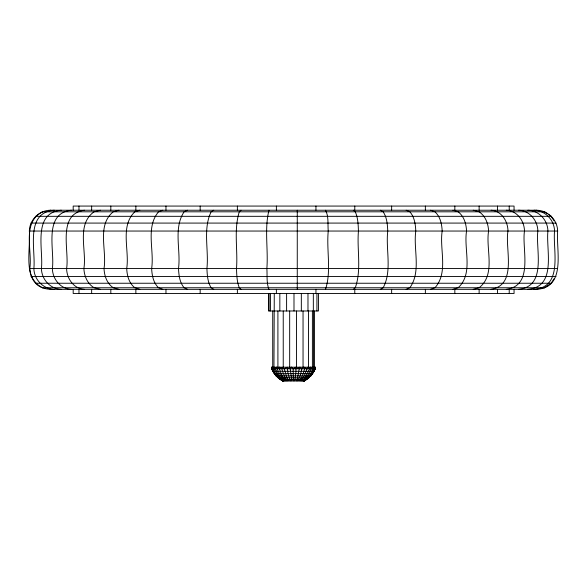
<?xml version="1.0" encoding="UTF-8"?>
<svg xmlns="http://www.w3.org/2000/svg" width="587" height="587" viewBox="0 0 587 587"><rect width="100%" height="100%" fill="white"/><g stroke="black" fill="none" stroke-linecap="round" stroke-linejoin="round"><path stroke-width="0.88" d="M302.327 380.934L307.625 375.841L311.161 368.775L312.834 367.198L312.827 368.775L314.456 367.198L314.83 368.775L312.255 373.662L308.63 377.793L304.169 380.934M282.611 380.934C277.585 378.021 272.324 373.215 271.737 367.198L315.263 367.198L315.329 368.775L310.963 375.841L304.389 380.934L282.589 380.934L276.037 375.841L272.845 371.3L271.671 368.775L271.759 367.198L272.17 368.775M271.715 368.775L271.759 367.198C272.984 373.134 277.592 378.013 282.765 380.934M293.331 380.934L293.162 368.775L295.767 367.198L295.995 371.3L294.821 380.934M312.834 367.198C312.152 372.928 307.874 377.874 303.127 380.934M297.264 289.34L297.264 210.227M314.97 368.775L315.241 367.198L315.285 368.775L312.651 373.662L306.766 379.503L280.204 379.503M300.265 380.934L304.323 375.841L307.03 368.775L303.919 367.198L301.894 368.775L300.214 375.841L297.697 380.934M285.399 380.934L282.002 377.793L278.165 371.3L277.299 368.775L279.735 367.198L279.441 368.775L281.144 373.662L283.528 377.793L286.471 380.934M50.585 289.34C20.31 287.835 31.052 250.157 29.35 231.043C29.563 219.692 39.241 210.249 50.585 210.227M536.415 289.34C566.69 287.835 555.948 250.157 557.65 231.043C557.437 219.692 547.759 210.249 536.415 210.227M283.719 380.934L277.849 375.841L273.938 368.775L274.276 293.661M307.03 368.775L307.463 367.198L307.441 368.775L310.479 367.198L311.161 368.775M314.83 368.775L315.263 367.198L315.285 368.775M313.685 371.3L314.456 367.198C312.864 372.943 308.916 377.984 303.743 380.934L306.487 379.503L303.978 380.934M272.03 368.775L272.617 367.198L273.938 368.775M296.288 380.934C298.614 376.671 297.932 371.439 299.964 367.198L301.894 368.775M313.818 371.3L314.683 369.406M268.963 210.227C264.275 229.033 268.354 249.306 266.865 268.516C267.378 275.391 266.307 282.853 268.963 289.34M312.732 373.075L313.451 371.894M312.878 371.3L314.456 368.775M325.514 289.34C331.582 270.937 326.343 250.113 328.243 231.043C327.612 224.205 328.903 216.427 325.514 210.227M551.597 282.486L554.091 278.737M277.299 368.775L276.682 367.198L275.45 368.775L277.629 373.662L280.696 377.793L284.475 380.934M310.479 367.198C307.632 371.806 306.304 377.764 301.373 380.934M312.372 373.662L308.733 377.793L304.235 380.934M293.162 368.775L291.482 367.198L290.191 368.775L291.842 380.934M299.032 380.934L301.351 377.793L303.23 373.662L304.565 368.775L303.919 367.198M288.987 380.934C285.539 377.045 285.92 371.329 283.308 367.198L281.855 368.775L282.479 371.3L285.238 377.793L287.674 380.934M308.19 377.793L310.061 375.841M240.993 210.227L239.276 211.812C233.604 230.075 237.94 249.768 236.51 268.516C236.73 274.995 236.869 281.643 239.276 287.755L240.993 289.34M353.323 289.34L355.282 287.755C361.724 269.668 356.83 249.754 358.437 231.043C358.195 224.55 358.004 217.836 355.282 211.812L353.323 210.227M42.638 211.812C21.455 222.246 32.52 250.363 29.827 268.516C30.186 276.829 35.103 284.225 42.638 287.755M544.362 287.755L551.098 283.242M276.682 367.198L274.312 368.775L274.283 367.198M303.853 380.934L306.113 379.503M213.741 210.227L211.129 211.812C202.669 229.304 208.965 249.937 206.917 268.516C207.211 275.09 207.607 281.995 211.129 287.755L213.741 289.34M284.482 368.775L287.278 367.198L288.026 373.662L290.389 380.934M380.332 289.34L383.172 287.755C392.329 270.497 385.571 249.585 387.758 231.043C387.449 224.439 386.958 217.469 383.172 211.812L380.332 210.227M187.561 210.227L184.098 211.812C173.121 228.358 181.009 250.113 178.507 268.516C178.83 275.23 179.637 282.391 184.098 287.755L187.561 289.34M283.308 367.198L279.742 368.775L279.735 367.198M406.167 289.34L409.851 287.755C421.444 271.473 413.189 249.409 415.794 231.043C415.464 224.285 414.525 217.065 409.851 211.812L406.167 210.227M296.142 368.775L299.964 367.198M287.278 368.775L291.482 367.198M162.812 210.227L158.541 211.812C145.356 227.338 154.454 250.267 151.644 268.516C151.974 275.42 153.317 282.78 158.541 287.755L162.812 289.34M430.476 289.34L434.952 287.755C448.673 272.5 439.311 249.262 442.18 231.043C441.85 224.087 440.345 216.684 434.952 211.812L430.476 210.227M139.838 210.227L134.812 211.812C119.719 226.325 129.683 250.385 126.704 268.516C127.027 275.648 128.979 283.139 134.812 287.755L139.838 289.34M452.929 289.34L458.146 287.755C473.687 273.505 463.547 249.159 466.555 231.043C466.232 223.86 464.112 216.339 458.146 211.812L452.929 210.227M118.934 210.227L113.225 211.812C96.525 225.364 107.061 250.451 104.016 268.516C104.332 275.883 106.907 283.44 113.225 287.755L118.934 289.34M473.232 289.34L479.109 287.755C496.184 274.437 485.544 249.101 488.589 231.043C488.274 223.618 485.53 216.053 479.109 211.812L473.232 210.227M100.392 210.227L94.081 211.812C76.053 224.513 86.92 250.48 83.89 268.516C84.205 276.117 87.382 283.682 94.081 287.755L100.392 289.34M491.099 289.34C517.881 284.827 504.659 248.338 507.99 231.043C507.872 221.336 501.592 210.828 491.099 210.227M84.469 210.227C56.836 214.05 69.589 250.862 66.602 268.516C66.713 278.59 73.786 288.863 84.469 289.34M506.295 289.34C534.192 285.737 521.616 248.829 524.485 231.043C524.367 220.851 517.03 210.66 506.295 210.227M71.365 210.227C42.822 213.308 54.943 250.392 52.375 268.516C52.514 279.016 60.49 288.98 71.365 289.34M518.615 289.34C547.355 286.412 535.395 249.292 537.861 231.043C537.714 220.455 529.533 210.557 518.615 210.227M61.268 210.227C32.072 212.78 43.629 249.981 41.42 268.516C41.589 279.339 50.247 289.053 61.268 289.34M527.889 289.34C557.224 286.889 545.793 249.673 547.928 231.043C547.744 220.162 538.947 210.498 527.889 210.227M54.312 210.227C24.683 212.435 35.829 249.68 33.863 268.516C34.068 279.559 43.189 289.09 54.312 289.34M534.001 289.34C563.703 287.19 552.638 249.937 554.554 231.043C554.348 219.964 545.132 210.469 534.001 210.227M50.152 210.227L536.848 210.227M42.191 211.812L544.809 211.812M35.44 216.324L551.56 216.324M30.935 223.082L556.065 223.082M29.35 231.043L557.65 231.043M29.35 268.516L557.65 268.516M30.935 276.484L556.065 276.484M35.44 283.242L551.56 283.242M42.191 287.755L544.809 287.755M50.152 289.34L536.848 289.34M271.671 368.775L315.329 368.775M272.845 371.3L314.155 371.3M274.305 373.662L312.695 373.662M276.037 375.841L310.963 375.841M278.018 377.793L308.982 377.793M282.831 380.934L276.44 375.841M283.147 380.934C278.143 377.969 273.579 373.075 272.617 367.198M281.026 379.503L283.257 380.934M544.362 211.812L547.355 213.815M548.852 214.82L551.098 216.324M274.745 373.662L276.015 375.291M551.597 217.073L554.091 220.829M272.456 369.406L273.315 371.3M514.058 210.227L514.058 206.066L73.184 206.066L73.184 210.227M514.058 289.34L514.058 293.5L73.184 293.5L73.184 289.34M509.223 206.066L509.223 210.227M509.223 289.34L509.223 293.5M497.453 206.066L497.453 210.227M497.453 289.34L497.453 293.5M479.131 206.066L479.131 210.227M479.131 289.34L479.131 293.5M454.837 206.066L454.837 210.227M454.837 289.34L454.837 293.5M425.362 206.066L425.362 210.227M425.362 289.34L425.362 293.5M391.646 206.066L391.646 210.227M391.646 289.34L391.646 293.5M354.783 206.066L354.783 210.227M354.783 289.34L354.783 293.5M318.44 293.661L318.44 310.985L268.626 310.985L268.626 293.661M316.929 293.661L316.929 310.985M315.945 206.066L315.945 210.227M315.945 289.34L315.945 293.5M314.206 310.985L314.206 367.198M313.781 310.985L313.781 367.198M313.333 293.661L313.333 310.985M312.394 310.985L312.394 367.198M308.535 310.985L308.535 367.198M307.977 293.661L307.977 310.985M303.046 310.985L303.046 367.198M301.329 293.661L301.329 310.985M296.523 310.985L296.523 367.198M293.992 293.661L293.992 310.985M289.67 310.985L289.67 367.198M286.603 293.661L286.603 310.985M283.235 310.985L283.235 367.198M279.838 293.661L279.838 310.985M277.908 310.985L277.908 367.198M276.382 206.066L276.382 210.227M276.382 289.34L276.382 293.5M272.72 310.985L272.72 367.198M270.431 293.661L270.431 310.985M269.037 293.661L269.037 310.985M237.375 206.066L237.375 210.227M237.375 289.34L237.375 293.5M200.167 206.066L200.167 210.227M200.167 289.34L200.167 293.5M165.967 206.066L165.967 210.227M165.967 289.34L165.967 293.5M135.861 206.066L135.861 210.227M135.861 289.34L135.861 293.5M110.818 206.066L110.818 210.227M110.818 289.34L110.818 293.5M91.653 206.066L91.653 210.227M91.653 289.34L91.653 293.5M78.974 206.066L78.974 210.227M78.974 289.34L78.974 293.5"/></g></svg>
